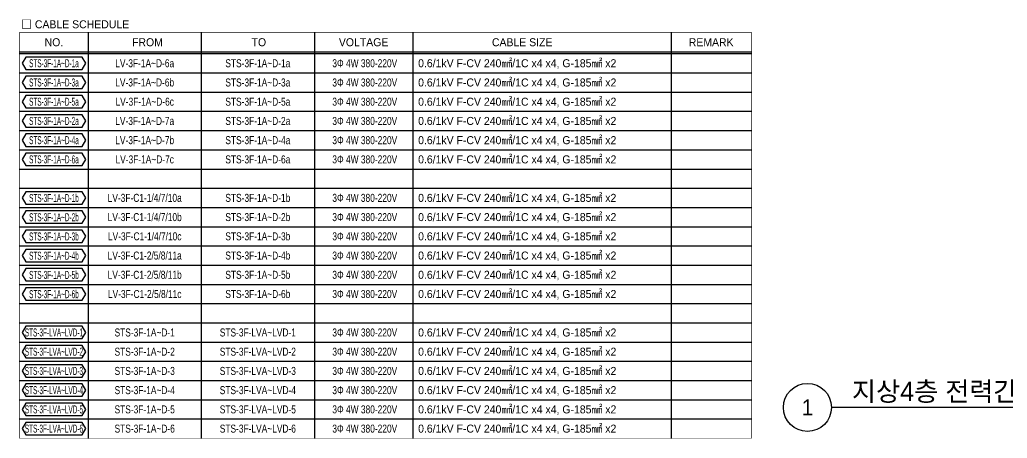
# Model space of a CAD drawing. Header units: millimetres. Extents: x 33932 to 374132, y 182625 to 847314.
# Drawn here: x 259418 to 305672, y 360508 to 380093 of the extents above; entities that cross this region are included whole.
import ezdxf
from ezdxf.enums import TextEntityAlignment as Align

# ---------------------------------------------------------------- set-up
doc = ezdxf.new("R2010")
doc.units = ezdxf.units.MM
doc.header["$LTSCALE"] = 150
for name, color, linetype in [('-----26 Electrical Cable Tray_HV_발전기 B', 103, 'Continuous'), ('-----29 Cable Schedule', 1, 'Continuous'), ('-----29 Indicator', 1, 'Continuous'), ('-----29 주기', 1, 'Continuous'), ('-----30 Text', 2, 'Continuous'), ('-----41 Drawing Title', 2, 'Continuous')]:
    doc.layers.add(name, color=color, linetype=linetype)
doc.styles.add('ELEC', font='')
doc.styles.get('ELEC').set_extended_font_data('Dotum')

msp = doc.modelspace()

# ---------------------------------------------------------------- linework, layer by layer
at = {"layer": '-----29 Cable Schedule', "color": 3}
msp.add_lwpolyline([(259418, 379491), (293679, 379491), (293679, 360508), (259418, 360508)], close=True, dxfattribs=at)
at = {"layer": '-----41 Drawing Title', "color": 7}
msp.add_line((321461, 361950), (297439, 361950), dxfattribs=at)
msp.add_circle((296314, 361950), 1125, dxfattribs=at)

# ---------------------------------------------------------------- texts
at = {"layer": '-----41 Drawing Title', "color": 2, "style": 'ELEC'}
msp.add_text('지상4층 전력간선설비 확대 평면도(LV)', height=900, dxfattribs=at).set_placement((298398, 362250))
at = {"layer": '-----41 Drawing Title', "color": 7, "style": 'ELEC'}
msp.add_text('1', height=750, dxfattribs=at).set_placement((296314, 361950), align=Align.MIDDLE)

# ---------------------------------------------------------------- next in the draw order: wipeouts: each hides what was drawn before it
at = {"color": 3}
msp.add_wipeout([(259418, 379491), (293679, 379491), (293679, 360508), (259418, 360508)], dxfattribs=at).dxf.layer = '-----26 Electrical Cable Tray_HV_발전기 B'

# ---------------------------------------------------------------- next in the draw order: linework, layer by layer
at = {"layer": '-----29 Cable Schedule'}
for p, q in [((262622, 379491), (262622, 378508)), ((267921, 379491), (267921, 378508)), ((273220, 379491), (273220, 378508)), ((277833, 379491), (277833, 378508)), ((289929, 379491), (289929, 378508))]:
    msp.add_line(p, q, dxfattribs=at)
at = {"layer": '-----29 Cable Schedule', "color": 3}
for p, q in [((259418, 378591), (293679, 378591)), ((259418, 378508), (293679, 378508))]:
    msp.add_line(p, q, dxfattribs=at)
at = {"layer": '-----29 Cable Schedule', "color": 1}
for p, q in [((262622, 378508), (262622, 360508)), ((267921, 378508), (267921, 360508)), ((273220, 378508), (273220, 360508)), ((277833, 378508), (277833, 360508)), ((289929, 378508), (289929, 360508)), ((259418, 377608), (293679, 377608)), ((259418, 376708), (293679, 376708)), ((259418, 375808), (293679, 375808)), ((259418, 374908), (293679, 374908)), ((259418, 374008), (293679, 374008)), ((259418, 373108), (293679, 373108)), ((259418, 372208), (293679, 372208)), ((259418, 371308), (293679, 371308)), ((259418, 370408), (293679, 370408)), ((259418, 369508), (293679, 369508)), ((259418, 368608), (293679, 368608)), ((259418, 367708), (293679, 367708)), ((259418, 366808), (293679, 366808)), ((259418, 365908), (293679, 365908)), ((259418, 365008), (293679, 365008)), ((259418, 364108), (293679, 364108)), ((259418, 363208), (293679, 363208)), ((259418, 362308), (293679, 362308)), ((259418, 361408), (293679, 361408))]:
    msp.add_line(p, q, dxfattribs=at)
at = {"layer": '-----29 주기', "elevation": 0}
for points in [[(259697, 378347), (259530, 378058), (259697, 377769), (262343, 377769), (262509, 378058), (262343, 378347)], [(259697, 377447), (259530, 377158), (259697, 376869), (262343, 376869), (262509, 377158), (262343, 377447)], [(259697, 376547), (259530, 376258), (259697, 375969), (262343, 375969), (262509, 376258), (262343, 376547)], [(259697, 375647), (259530, 375358), (259697, 375069), (262343, 375069), (262509, 375358), (262343, 375647)], [(259697, 374747), (259530, 374458), (259697, 374169), (262343, 374169), (262509, 374458), (262343, 374747)], [(259697, 373847), (259530, 373558), (259697, 373269), (262343, 373269), (262509, 373558), (262343, 373847)], [(259697, 372047), (259530, 371758), (259697, 371469), (262343, 371469), (262509, 371758), (262343, 372047)], [(259697, 371147), (259530, 370858), (259697, 370569), (262343, 370569), (262509, 370858), (262343, 371147)], [(259697, 370247), (259530, 369958), (259697, 369669), (262343, 369669), (262509, 369958), (262343, 370247)], [(259697, 369347), (259530, 369058), (259697, 368769), (262343, 368769), (262509, 369058), (262343, 369347)], [(259697, 368447), (259530, 368158), (259697, 367869), (262343, 367869), (262509, 368158), (262343, 368447)], [(259697, 367547), (259530, 367258), (259697, 366969), (262343, 366969), (262509, 367258), (262343, 367547)], [(259697, 365747), (259530, 365458), (259697, 365169), (262343, 365169), (262509, 365458), (262343, 365747)], [(259697, 364847), (259530, 364558), (259697, 364269), (262343, 364269), (262509, 364558), (262343, 364847)], [(259697, 363947), (259530, 363658), (259697, 363369), (262343, 363369), (262509, 363658), (262343, 363947)], [(259697, 363047), (259530, 362758), (259697, 362469), (262343, 362469), (262509, 362758), (262343, 363047)], [(259697, 362147), (259530, 361858), (259697, 361569), (262343, 361569), (262509, 361858), (262343, 362147)], [(259697, 361247), (259530, 360958), (259697, 360669), (262343, 360669), (262509, 360958), (262343, 361247)]]:
    msp.add_lwpolyline(points, close=True, dxfattribs=at)

# ---------------------------------------------------------------- next in the draw order: texts
at = {"layer": '-----29 Indicator', "color": 2, "linetype": 'Continuous', "style": 'ELEC'}
msp.add_text('□ CABLE SCHEDULE', height=375, dxfattribs=at).set_placement((259480, 379881), align=Align.MIDDLE_LEFT)
at = {"layer": '-----30 Text', "style": 'ELEC'}
msp.add_text('NO.', height=375, dxfattribs=at).set_placement((261020, 379041), align=Align.MIDDLE)
for s, p in [('FROM', (265400, 379041)), ('TO', (270618, 379041)), ('VOLTAGE', (275525, 379041)), ('CABLE SIZE', (282953, 379041)), ('REMARK', (291804, 379041))]:
    msp.add_text(s, height=375, dxfattribs=at).set_placement(p, align=Align.MIDDLE_CENTER)
at = {"layer": '-----30 Text', "linetype": 'Continuous', "style": 'ELEC', "width": 0.5}
for s, p in [('STS-3F-1A~D-1a', (261020, 378058)), ('STS-3F-1A~D-3a', (261020, 377158)), ('STS-3F-1A~D-5a', (261020, 376258)), ('STS-3F-1A~D-2a', (261020, 375358)), ('STS-3F-1A~D-4a', (261020, 374458)), ('STS-3F-1A~D-6a', (261020, 373558)), ('STS-3F-1A~D-1b', (261020, 371758)), ('STS-3F-1A~D-2b', (261020, 370858)), ('STS-3F-1A~D-3b', (261020, 369958)), ('STS-3F-1A~D-4b', (261020, 369058)), ('STS-3F-1A~D-5b', (261020, 368158)), ('STS-3F-1A~D-6b', (261020, 367258)), ('STS-3F-LVA~LVD-1', (261020, 365458)), ('STS-3F-LVA~LVD-2', (261020, 364558)), ('STS-3F-LVA~LVD-3', (261020, 363658)), ('STS-3F-LVA~LVD-4', (261020, 362758)), ('STS-3F-LVA~LVD-5', (261020, 361858)), ('STS-3F-LVA~LVD-6', (261020, 360958))]:
    msp.add_text(s, height=375, dxfattribs=at).set_placement(p, align=Align.MIDDLE)
at = {"layer": '-----30 Text', "style": 'ELEC', "width": 0.8}
for s, p in [('LV-3F-1A~D-6a', (265271, 378058)), ('STS-3F-1A~D-1a', (270570, 378058)), ('3Φ 4W 380-220V', (275579, 378058)), ('LV-3F-1A~D-6b', (265271, 377158)), ('STS-3F-1A~D-3a', (270570, 377158)), ('3Φ 4W 380-220V', (275579, 377158)), ('LV-3F-1A~D-6c', (265271, 376258)), ('STS-3F-1A~D-5a', (270570, 376258)), ('3Φ 4W 380-220V', (275579, 376258)), ('LV-3F-1A~D-7a', (265271, 375358)), ('STS-3F-1A~D-2a', (270570, 375358)), ('3Φ 4W 380-220V', (275579, 375358)), ('LV-3F-1A~D-7b', (265271, 374458)), ('STS-3F-1A~D-4a', (270570, 374458)), ('3Φ 4W 380-220V', (275579, 374458)), ('LV-3F-1A~D-7c', (265271, 373558)), ('STS-3F-1A~D-6a', (270570, 373558)), ('3Φ 4W 380-220V', (275579, 373558)), ('LV-3F-C1-1/4/7/10a', (265271, 371758)), ('STS-3F-1A~D-1b', (270570, 371758)), ('3Φ 4W 380-220V', (275579, 371758)), ('LV-3F-C1-1/4/7/10b', (265271, 370858)), ('STS-3F-1A~D-2b', (270570, 370858)), ('3Φ 4W 380-220V', (275579, 370858)), ('LV-3F-C1-1/4/7/10c', (265271, 369958)), ('STS-3F-1A~D-3b', (270570, 369958)), ('3Φ 4W 380-220V', (275579, 369958)), ('LV-3F-C1-2/5/8/11a', (265271, 369058)), ('STS-3F-1A~D-4b', (270570, 369058)), ('3Φ 4W 380-220V', (275579, 369058)), ('LV-3F-C1-2/5/8/11b', (265271, 368158)), ('STS-3F-1A~D-5b', (270570, 368158)), ('3Φ 4W 380-220V', (275579, 368158)), ('LV-3F-C1-2/5/8/11c', (265271, 367258)), ('STS-3F-1A~D-6b', (270570, 367258)), ('3Φ 4W 380-220V', (275579, 367258)), ('STS-3F-1A~D-1', (265271, 365458)), ('STS-3F-LVA~LVD-1', (270570, 365458)), ('3Φ 4W 380-220V', (275579, 365458)), ('STS-3F-1A~D-2', (265271, 364558)), ('STS-3F-LVA~LVD-2', (270570, 364558)), ('3Φ 4W 380-220V', (275579, 364558)), ('STS-3F-1A~D-3', (265271, 363658)), ('STS-3F-LVA~LVD-3', (270570, 363658)), ('3Φ 4W 380-220V', (275579, 363658)), ('STS-3F-1A~D-4', (265271, 362758)), ('STS-3F-LVA~LVD-4', (270570, 362758)), ('3Φ 4W 380-220V', (275579, 362758)), ('STS-3F-1A~D-5', (265271, 361858)), ('STS-3F-LVA~LVD-5', (270570, 361858)), ('3Φ 4W 380-220V', (275579, 361858)), ('STS-3F-1A~D-6', (265271, 360958)), ('STS-3F-LVA~LVD-6', (270570, 360958)), ('3Φ 4W 380-220V', (275579, 360958))]:
    msp.add_text(s, height=375, dxfattribs=at).set_placement(p, align=Align.MIDDLE_CENTER)
at = {"layer": '-----30 Text', "style": 'ELEC'}
for p in [(278078, 378058), (278078, 377158), (278078, 376258), (278078, 375358), (278078, 374458), (278078, 373558), (278078, 371758), (278078, 370858), (278078, 369958), (278078, 369058), (278078, 368158), (278078, 367258), (278078, 365458), (278078, 364558), (278078, 363658), (278078, 362758), (278078, 361858), (278078, 360958)]:
    msp.add_text('0.6/1kV F-CV 240㎟/1C x4 x4, G-185㎟ x2', height=375, dxfattribs=at).set_placement(p, align=Align.MIDDLE_LEFT)

doc.saveas('drawing.dxf')
